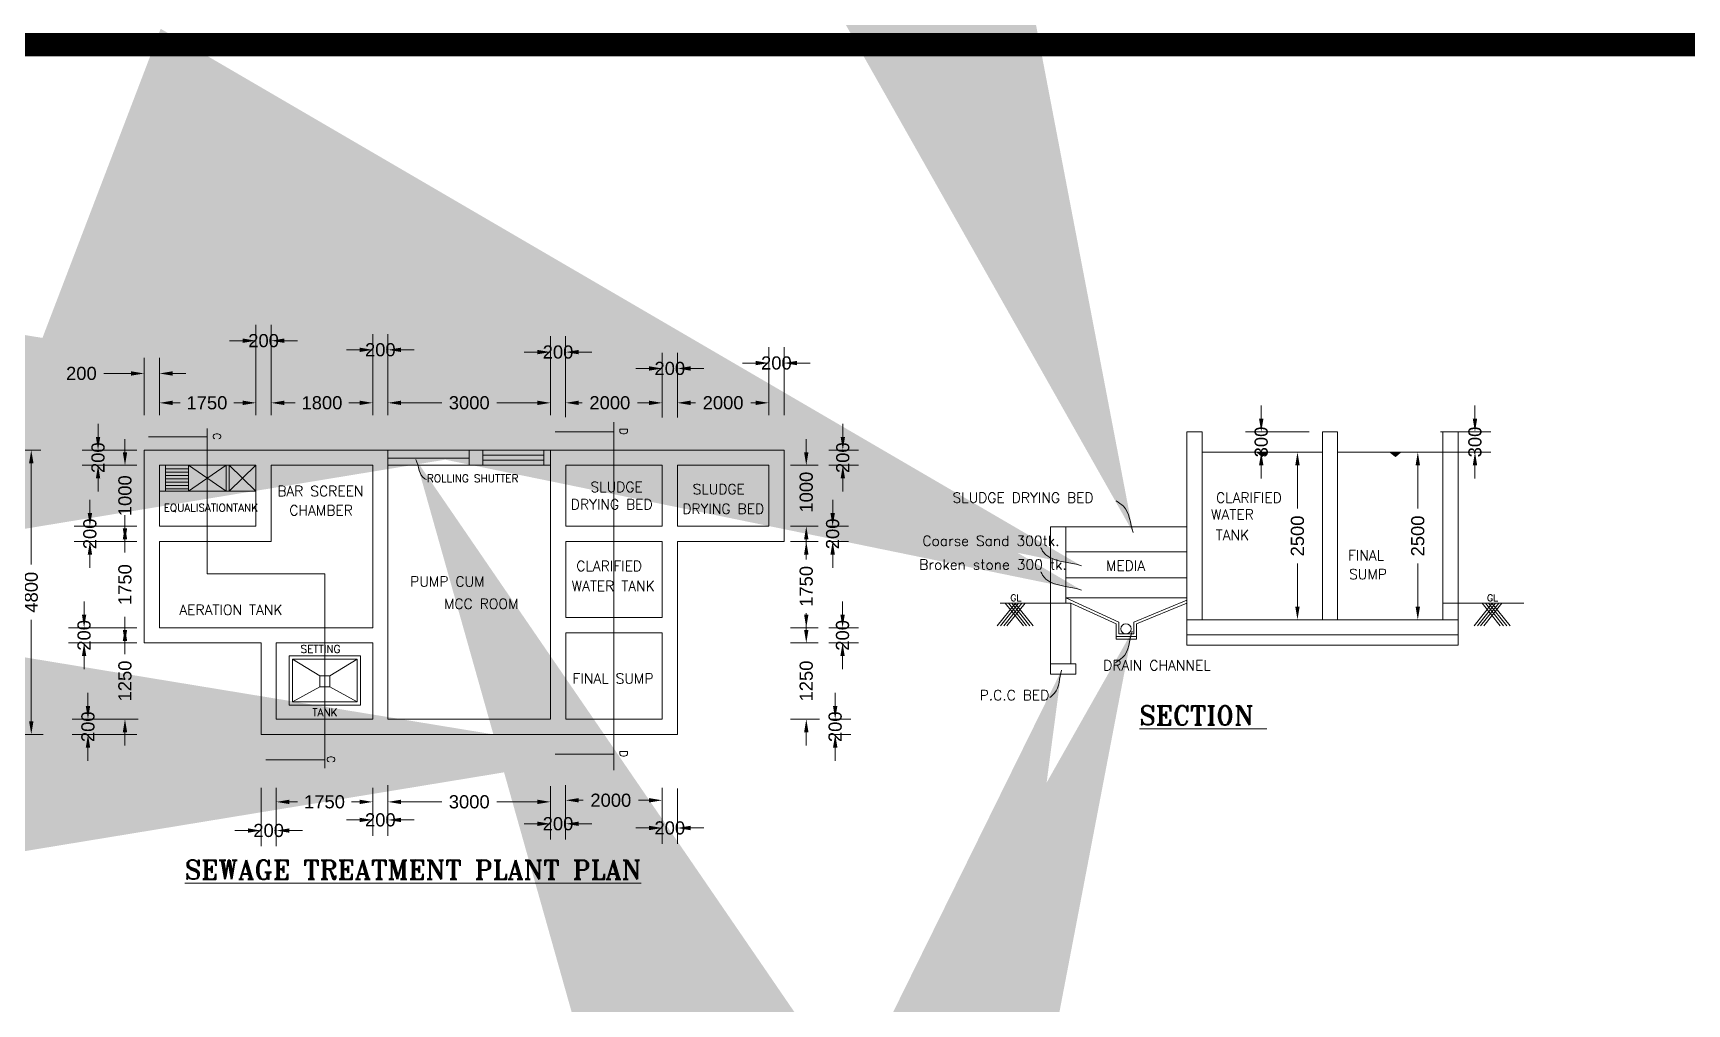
# Model space of a CAD drawing. Header units: metres. Extents: x -1560823 to -1560091, y 43631 to 43698.
# Drawn here: x -1560405.92 to -1560395.07, y 43688.32 to 43694.69 of the extents above; entities that cross this region are included whole.
import ezdxf

# ---------------------------------------------------------------- set-up
doc = ezdxf.new("R2010")
doc.units = ezdxf.units.M
doc.header["$LTSCALE"] = 750
doc.header["$MEASUREMENT"] = 0
doc.header["$PDMODE"] = 35
doc.header["$PDSIZE"] = 50
doc.linetypes.add('DIVIDE', pattern=[1.25, 0.5, -0.25, 0, -0.25, 0, -0.25])
doc.layers.get('0').update_dxf_attribs({"lineweight": 5})
doc.layers.get('Defpoints').update_dxf_attribs({"lineweight": 0})
doc.styles.add('56', font='romant.shx')
doc.styles.add('ROMANS', font='romans__.ttf', dxfattribs={"width": 0.75})
doc.styles.get("Standard").update_dxf_attribs({"font": 'arial.ttf'})
doc.dimstyles.new('Aec_Arch_I$7', dxfattribs={"dimscale": 96, "dimtxt": 0.125, "dimasz": 0.125, "dimexe": 0.125, "dimexo": 0.125, "dimgap": 0.0625, "dimtad": 1, "dimdec": 1, "dimzin": 3, "dimdsep": 46, "dimlunit": 4, "dimtxsty": 'ROMANS', "dimblk": 'OBLIQUE', "dimcen": 0.09375, "dimdle": 0.125, "dimadec": 0, "dimazin": 0, "dimtfac": 0.75, "dimtdec": 1, "dimtofl": 0, "dimtmove": 2, "dimatfit": 3, "dimfxl": 0, "dimfrac": 1, "dimtolj": 1, "dimtzin": 0, "dimarcsym": 0})
doc.dimstyles.get("Standard").update_dxf_attribs({"dimtxt": 0.18, "dimasz": 0.18, "dimexe": 0.18, "dimexo": 0.0625, "dimgap": 0.09, "dimtad": 1, "dimtih": 1, "dimtoh": 1, "dimdec": 4, "dimzin": 0, "dimdsep": 46, "dimtxsty": 'Standard', "dimblk": 'ARCHTICK', "dimcen": 0.09, "dimadec": 0, "dimazin": 0, "dimtfac": 1, "dimtdec": 4, "dimtofl": 0, "dimtmove": 0, "dimatfit": 3, "dimldrblk": 'ARCHTICK', "dimfxl": 0, "dimtolj": 1, "dimtzin": 0, "dimarcsym": 0})

# ---------------------------------------------------------------- blocks, each defined once
blk = doc.blocks.new('*D113')
at = {"color": 0, "lineweight": -2}
for p, q in [((2508.784, -381.352), (2508.784, -381.033)), ((2510.638, -381.352), (2510.638, -381.033)), ((2508.934, -381.213), (2509.397, -381.213)), ((2510.488, -381.213), (2510.025, -381.213))]:
    blk.add_line(p, q, dxfattribs=at)
at = {"color": 0}
for points in [[(2508.934, -381.188), (2508.934, -381.238), (2508.784, -381.213)], [(2510.488, -381.188), (2510.488, -381.238), (2510.638, -381.213)]]:
    blk.add_solid(points, dxfattribs=at)
at = {"layer": 'Defpoints', "color": 0}
for p in [(2510.638, -381.213), (2508.784, -381.415), (2510.638, -381.415)]:
    blk.add_point(p, dxfattribs=at)
at = {"color": 0, "insert": (2509.711, -381.213), "char_height": 0.15, "attachment_point": 5}
blk.add_mtext('\\A1;3000', dxfattribs=at)
blk = doc.blocks.new('_ArchTick')
at = {"color": 0, "linetype": 'ByBlock', "const_width": 0.15}
blk.add_lwpolyline([(-0.5, -0.5), (0.5, 0.5)], dxfattribs=at)
blk = doc.blocks.new('*D114')
at = {"color": 0, "lineweight": -2}
for p, q in [((2510.638, -381.042), (2510.638, -381.643)), ((2510.811, -381.021), (2510.811, -381.643)), ((2510.488, -381.463), (2510.338, -381.463)), ((2510.961, -381.463), (2511.111, -381.463))]:
    blk.add_line(p, q, dxfattribs=at)
at = {"color": 0}
for points in [[(2510.488, -381.438), (2510.488, -381.488), (2510.638, -381.463)], [(2510.961, -381.438), (2510.961, -381.488), (2510.811, -381.463)]]:
    blk.add_solid(points, dxfattribs=at)
at = {"layer": 'Defpoints', "color": 0}
for p in [(2510.638, -380.98), (2510.811, -380.958), (2510.638, -381.463)]:
    blk.add_point(p, dxfattribs=at)
at = {"color": 0, "insert": (2510.724, -381.463), "char_height": 0.15, "attachment_point": 5}
blk.add_mtext('\\A1;200', dxfattribs=at)
blk = doc.blocks.new('*D115')
at = {"color": 0, "lineweight": -2}
for p, q in [((2510.811, -381.021), (2510.811, -381.375)), ((2511.912, -381.051), (2511.912, -381.375)), ((2510.961, -381.195), (2511.011, -381.195)), ((2511.762, -381.195), (2511.641, -381.195))]:
    blk.add_line(p, q, dxfattribs=at)
at = {"color": 0}
for points in [[(2510.961, -381.17), (2510.961, -381.22), (2510.811, -381.195)], [(2511.762, -381.17), (2511.762, -381.22), (2511.912, -381.195)]]:
    blk.add_solid(points, dxfattribs=at)
at = {"layer": 'Defpoints', "color": 0}
for p in [(2510.811, -380.958), (2511.912, -380.989), (2510.811, -381.195)]:
    blk.add_point(p, dxfattribs=at)
at = {"color": 0, "insert": (2511.326, -381.195), "char_height": 0.15, "attachment_point": 5}
blk.add_mtext('\\A1;2000', dxfattribs=at)
blk = doc.blocks.new('*D116')
at = {"color": 0, "lineweight": -2}
for p, q in [((2511.912, -381.051), (2511.912, -381.691)), ((2512.086, -381.061), (2512.086, -381.691)), ((2511.762, -381.511), (2511.612, -381.511)), ((2512.236, -381.511), (2512.386, -381.511))]:
    blk.add_line(p, q, dxfattribs=at)
at = {"color": 0}
for points in [[(2511.762, -381.486), (2511.762, -381.536), (2511.912, -381.511)], [(2512.236, -381.486), (2512.236, -381.536), (2512.086, -381.511)]]:
    blk.add_solid(points, dxfattribs=at)
at = {"layer": 'Defpoints', "color": 0}
for p in [(2511.912, -380.989), (2512.086, -380.998), (2511.912, -381.511)]:
    blk.add_point(p, dxfattribs=at)
at = {"color": 0, "insert": (2511.999, -381.511), "char_height": 0.15, "attachment_point": 5}
blk.add_mtext('\\A1;200', dxfattribs=at)
blk = doc.blocks.new('*D117')
at = {"color": 0, "lineweight": -2}
for p, q in [((2508.61, -381.051), (2508.61, -381.599)), ((2508.784, -381.024), (2508.784, -381.599)), ((2508.46, -381.419), (2508.31, -381.419)), ((2508.934, -381.419), (2509.084, -381.419))]:
    blk.add_line(p, q, dxfattribs=at)
at = {"color": 0}
for points in [[(2508.46, -381.394), (2508.46, -381.444), (2508.61, -381.419)], [(2508.934, -381.394), (2508.934, -381.444), (2508.784, -381.419)]]:
    blk.add_solid(points, dxfattribs=at)
at = {"layer": 'Defpoints', "color": 0}
for p in [(2508.61, -380.989), (2508.784, -380.961), (2508.784, -381.419)]:
    blk.add_point(p, dxfattribs=at)
at = {"color": 0, "insert": (2508.697, -381.419), "char_height": 0.15, "attachment_point": 5}
blk.add_mtext('\\A1;200', dxfattribs=at)
blk = doc.blocks.new('*D118')
at = {"color": 0, "lineweight": -2}
for p, q in [((2507.51, -381.051), (2507.51, -381.393)), ((2508.61, -381.051), (2508.61, -381.393)), ((2507.66, -381.213), (2507.753, -381.213)), ((2508.46, -381.213), (2508.367, -381.213))]:
    blk.add_line(p, q, dxfattribs=at)
at = {"color": 0}
for points in [[(2507.66, -381.188), (2507.66, -381.238), (2507.51, -381.213)], [(2508.46, -381.188), (2508.46, -381.238), (2508.61, -381.213)]]:
    blk.add_solid(points, dxfattribs=at)
at = {"layer": 'Defpoints', "color": 0}
for p in [(2507.51, -380.989), (2508.61, -380.989), (2508.61, -381.213)]:
    blk.add_point(p, dxfattribs=at)
at = {"color": 0, "insert": (2508.06, -381.213), "char_height": 0.15, "attachment_point": 5}
blk.add_mtext('\\A1;1750', dxfattribs=at)
blk = doc.blocks.new('*D119')
at = {"color": 0, "lineweight": -2}
for p, q in [((2507.336, -381.051), (2507.336, -381.72)), ((2507.51, -381.051), (2507.51, -381.72)), ((2507.186, -381.54), (2507.036, -381.54)), ((2507.66, -381.54), (2507.81, -381.54))]:
    blk.add_line(p, q, dxfattribs=at)
at = {"color": 0}
for points in [[(2507.186, -381.515), (2507.186, -381.565), (2507.336, -381.54)], [(2507.66, -381.515), (2507.66, -381.565), (2507.51, -381.54)]]:
    blk.add_solid(points, dxfattribs=at)
at = {"layer": 'Defpoints', "color": 0}
for p in [(2507.336, -380.989), (2507.51, -380.989), (2507.51, -381.54)]:
    blk.add_point(p, dxfattribs=at)
at = {"color": 0, "insert": (2507.423, -381.54), "char_height": 0.15, "attachment_point": 5}
blk.add_mtext('\\A1;200', dxfattribs=at)
blk = doc.blocks.new('_Oblique')
at = {"color": 0, "linetype": 'ByBlock', "lineweight": -2}
blk.add_line((-0.5, -0.5), (0.5, 0.5), dxfattribs=at)
blk = doc.blocks.new('*D120')
at = {"color": 0, "lineweight": -2}
for p, q in [((2506.178, -376.799), (2506.178, -376.48)), ((2507.278, -376.799), (2507.278, -376.48)), ((2506.328, -376.66), (2506.413, -376.66)), ((2507.128, -376.66), (2507.026, -376.66))]:
    blk.add_line(p, q, dxfattribs=at)
at = {"color": 0}
for points in [[(2506.328, -376.635), (2506.328, -376.685), (2506.178, -376.66)], [(2507.128, -376.635), (2507.128, -376.685), (2507.278, -376.66)]]:
    blk.add_solid(points, dxfattribs=at)
at = {"layer": 'Defpoints', "color": 0}
for p in [(2507.278, -376.66), (2506.178, -376.862), (2507.278, -376.862)]:
    blk.add_point(p, dxfattribs=at)
at = {"color": 0, "insert": (2506.719, -376.66), "char_height": 0.15, "attachment_point": 5}
blk.add_mtext('\\A1;1750', dxfattribs=at)
blk = doc.blocks.new('*D121')
at = {"color": 0, "lineweight": -2}
for p, q in [((2506.004, -376.799), (2506.004, -376.145)), ((2506.178, -376.799), (2506.178, -376.145)), ((2505.854, -376.325), (2505.544, -376.325)), ((2506.328, -376.325), (2506.478, -376.325))]:
    blk.add_line(p, q, dxfattribs=at)
at = {"color": 0}
for points in [[(2505.854, -376.3), (2505.854, -376.35), (2506.004, -376.325)], [(2506.328, -376.3), (2506.328, -376.35), (2506.178, -376.325)]]:
    blk.add_solid(points, dxfattribs=at)
at = {"layer": 'Defpoints', "color": 0}
for p in [(2506.178, -376.325), (2506.004, -376.862), (2506.178, -376.862)]:
    blk.add_point(p, dxfattribs=at)
at = {"color": 0, "insert": (2505.287, -376.325), "char_height": 0.15, "attachment_point": 5}
blk.add_mtext('\\A1;200', dxfattribs=at)
blk = doc.blocks.new('*D122')
at = {"color": 0, "lineweight": -2}
for p, q in [((2504.824, -377.199), (2504.535, -377.199)), ((2504.715, -377.349), (2504.715, -378.504)), ((2504.715, -380.293), (2504.715, -379.137)), ((2504.851, -380.443), (2504.535, -380.443))]:
    blk.add_line(p, q, dxfattribs=at)
at = {"color": 0}
for points in [[(2504.69, -377.349), (2504.74, -377.349), (2504.715, -377.199)], [(2504.69, -380.293), (2504.74, -380.293), (2504.715, -380.443)]]:
    blk.add_solid(points, dxfattribs=at)
at = {"layer": 'Defpoints', "color": 0}
for p in [(2504.715, -377.199), (2504.887, -377.199), (2504.914, -380.443)]:
    blk.add_point(p, dxfattribs=at)
at = {"color": 0, "insert": (2504.715, -378.821), "char_height": 0.15, "attachment_point": 5, "rotation": 90}
blk.add_mtext('\\A1;4800', dxfattribs=at)
blk = doc.blocks.new('*D123')
at = {"color": 0, "lineweight": -2}
for p, q in [((2505.784, -378.091), (2505.784, -377.941)), ((2505.918, -378.241), (2505.604, -378.241)), ((2505.918, -379.226), (2505.604, -379.226)), ((2505.784, -379.376), (2505.784, -379.526))]:
    blk.add_line(p, q, dxfattribs=at)
at = {"color": 0}
for points in [[(2505.759, -378.091), (2505.809, -378.091), (2505.784, -378.241)], [(2505.759, -379.376), (2505.809, -379.376), (2505.784, -379.226)]]:
    blk.add_solid(points, dxfattribs=at)
at = {"layer": 'Defpoints', "color": 0}
for p in [(2505.784, -378.241), (2505.98, -378.241), (2505.98, -379.226)]:
    blk.add_point(p, dxfattribs=at)
at = {"color": 0, "insert": (2505.784, -378.734), "char_height": 0.15, "attachment_point": 5, "rotation": 90}
blk.add_mtext('\\A1;1750', dxfattribs=at)
blk = doc.blocks.new('*D124')
at = {"color": 0, "lineweight": -2}
for p, q in [((2505.784, -379.25), (2505.784, -379.1)), ((2505.918, -379.4), (2505.604, -379.4)), ((2505.934, -380.269), (2505.604, -380.269)), ((2505.784, -380.419), (2505.784, -380.569))]:
    blk.add_line(p, q, dxfattribs=at)
at = {"color": 0}
for points in [[(2505.759, -379.25), (2505.809, -379.25), (2505.784, -379.4)], [(2505.759, -380.419), (2505.809, -380.419), (2505.784, -380.269)]]:
    blk.add_solid(points, dxfattribs=at)
at = {"layer": 'Defpoints', "color": 0}
for p in [(2505.784, -379.4), (2505.98, -379.4), (2505.996, -380.269)]:
    blk.add_point(p, dxfattribs=at)
at = {"color": 0, "insert": (2505.784, -379.834), "char_height": 0.15, "attachment_point": 5, "rotation": 90}
blk.add_mtext('\\A1;1250', dxfattribs=at)
blk = doc.blocks.new('*D125')
at = {"color": 0, "lineweight": -2}
for p, q in [((2505.362, -380.119), (2505.362, -379.969)), ((2505.934, -380.269), (2505.182, -380.269)), ((2505.918, -380.443), (2505.182, -380.443)), ((2505.362, -380.593), (2505.362, -380.743))]:
    blk.add_line(p, q, dxfattribs=at)
at = {"color": 0}
for points in [[(2505.337, -380.119), (2505.387, -380.119), (2505.362, -380.269)], [(2505.337, -380.593), (2505.387, -380.593), (2505.362, -380.443)]]:
    blk.add_solid(points, dxfattribs=at)
at = {"layer": 'Defpoints', "color": 0}
for p in [(2505.362, -380.269), (2505.996, -380.269), (2505.98, -380.443)]:
    blk.add_point(p, dxfattribs=at)
at = {"color": 0, "insert": (2505.362, -380.356), "char_height": 0.15, "attachment_point": 5, "rotation": 90}
blk.add_mtext('\\A1;200', dxfattribs=at)
blk = doc.blocks.new('*D126')
at = {"color": 0, "lineweight": -2}
for p, q in [((2505.318, -379.076), (2505.318, -378.926)), ((2505.918, -379.226), (2505.138, -379.226)), ((2505.918, -379.4), (2505.138, -379.4)), ((2505.318, -379.55), (2505.318, -379.7))]:
    blk.add_line(p, q, dxfattribs=at)
at = {"color": 0}
for points in [[(2505.293, -379.076), (2505.343, -379.076), (2505.318, -379.226)], [(2505.293, -379.55), (2505.343, -379.55), (2505.318, -379.4)]]:
    blk.add_solid(points, dxfattribs=at)
at = {"layer": 'Defpoints', "color": 0}
for p in [(2505.318, -379.226), (2505.98, -379.226), (2505.98, -379.4)]:
    blk.add_point(p, dxfattribs=at)
at = {"color": 0, "insert": (2505.318, -379.313), "char_height": 0.15, "attachment_point": 5, "rotation": 90}
blk.add_mtext('\\A1;200', dxfattribs=at)
blk = doc.blocks.new('*D127')
at = {"color": 0, "lineweight": -2}
for p, q in [((2505.784, -377.223), (2505.784, -377.073)), ((2505.918, -377.373), (2505.604, -377.373)), ((2505.918, -378.068), (2505.604, -378.068)), ((2505.784, -378.218), (2505.784, -378.368))]:
    blk.add_line(p, q, dxfattribs=at)
at = {"color": 0}
for points in [[(2505.759, -377.223), (2505.809, -377.223), (2505.784, -377.373)], [(2505.759, -378.218), (2505.809, -378.218), (2505.784, -378.068)]]:
    blk.add_solid(points, dxfattribs=at)
at = {"layer": 'Defpoints', "color": 0}
for p in [(2505.784, -377.373), (2505.98, -377.373), (2505.98, -378.068)]:
    blk.add_point(p, dxfattribs=at)
at = {"color": 0, "insert": (2505.784, -377.72), "char_height": 0.15, "attachment_point": 5, "rotation": 90}
blk.add_mtext('\\A1;1000', dxfattribs=at)
blk = doc.blocks.new('*D128')
at = {"color": 0, "lineweight": -2}
for p, q in [((2505.384, -377.918), (2505.384, -377.768)), ((2505.918, -378.068), (2505.204, -378.068)), ((2505.918, -378.241), (2505.204, -378.241)), ((2505.384, -378.391), (2505.384, -378.541))]:
    blk.add_line(p, q, dxfattribs=at)
at = {"color": 0}
for points in [[(2505.359, -377.918), (2505.409, -377.918), (2505.384, -378.068)], [(2505.359, -378.391), (2505.409, -378.391), (2505.384, -378.241)]]:
    blk.add_solid(points, dxfattribs=at)
at = {"layer": 'Defpoints', "color": 0}
for p in [(2505.384, -378.068), (2505.98, -378.068), (2505.98, -378.241)]:
    blk.add_point(p, dxfattribs=at)
at = {"color": 0, "insert": (2505.384, -378.155), "char_height": 0.15, "attachment_point": 5, "rotation": 90}
blk.add_mtext('\\A1;200', dxfattribs=at)
blk = doc.blocks.new('*D129')
at = {"color": 0, "lineweight": -2}
for p, q in [((2505.477, -377.049), (2505.477, -376.899)), ((2505.918, -377.199), (2505.297, -377.199)), ((2505.918, -377.373), (2505.297, -377.373)), ((2505.477, -377.523), (2505.477, -377.673))]:
    blk.add_line(p, q, dxfattribs=at)
at = {"color": 0}
for points in [[(2505.452, -377.049), (2505.502, -377.049), (2505.477, -377.199)], [(2505.452, -377.523), (2505.502, -377.523), (2505.477, -377.373)]]:
    blk.add_solid(points, dxfattribs=at)
at = {"layer": 'Defpoints', "color": 0}
for p in [(2505.477, -377.199), (2505.98, -377.199), (2505.98, -377.373)]:
    blk.add_point(p, dxfattribs=at)
at = {"color": 0, "insert": (2505.477, -377.286), "char_height": 0.15, "attachment_point": 5, "rotation": 90}
blk.add_mtext('\\A1;200', dxfattribs=at)
blk = doc.blocks.new('*D130')
at = {"color": 0, "lineweight": -2}
for p, q in [((2513.128, -376.799), (2513.128, -376.026)), ((2513.302, -376.799), (2513.302, -376.026)), ((2512.978, -376.206), (2512.828, -376.206)), ((2513.452, -376.206), (2513.602, -376.206))]:
    blk.add_line(p, q, dxfattribs=at)
at = {"color": 0}
for points in [[(2512.978, -376.181), (2512.978, -376.231), (2513.128, -376.206)], [(2513.452, -376.181), (2513.452, -376.231), (2513.302, -376.206)]]:
    blk.add_solid(points, dxfattribs=at)
at = {"layer": 'Defpoints', "color": 0}
for p in [(2513.302, -376.206), (2513.128, -376.862), (2513.302, -376.862)]:
    blk.add_point(p, dxfattribs=at)
at = {"color": 0, "insert": (2513.215, -376.206), "char_height": 0.15, "attachment_point": 5}
blk.add_mtext('\\A1;200', dxfattribs=at)
blk = doc.blocks.new('*D131')
at = {"color": 0, "lineweight": -2}
for p, q in [((2512.086, -376.827), (2512.086, -376.48)), ((2513.128, -376.799), (2513.128, -376.48)), ((2512.236, -376.66), (2512.292, -376.66)), ((2512.978, -376.66), (2512.922, -376.66))]:
    blk.add_line(p, q, dxfattribs=at)
at = {"color": 0}
for points in [[(2512.236, -376.635), (2512.236, -376.685), (2512.086, -376.66)], [(2512.978, -376.635), (2512.978, -376.685), (2513.128, -376.66)]]:
    blk.add_solid(points, dxfattribs=at)
at = {"layer": 'Defpoints', "color": 0}
for p in [(2513.128, -376.66), (2512.086, -376.89), (2513.128, -376.862)]:
    blk.add_point(p, dxfattribs=at)
at = {"color": 0, "insert": (2512.607, -376.66), "char_height": 0.15, "attachment_point": 5}
blk.add_mtext('\\A1;2000', dxfattribs=at)
blk = doc.blocks.new('*D132')
at = {"color": 0, "lineweight": -2}
for p, q in [((2511.912, -376.827), (2511.912, -376.088)), ((2512.086, -376.827), (2512.086, -376.088)), ((2511.762, -376.268), (2511.612, -376.268)), ((2512.236, -376.268), (2512.386, -376.268))]:
    blk.add_line(p, q, dxfattribs=at)
at = {"color": 0}
for points in [[(2511.762, -376.243), (2511.762, -376.293), (2511.912, -376.268)], [(2512.236, -376.243), (2512.236, -376.293), (2512.086, -376.268)]]:
    blk.add_solid(points, dxfattribs=at)
at = {"layer": 'Defpoints', "color": 0}
for p in [(2512.086, -376.268), (2511.912, -376.89), (2512.086, -376.89)]:
    blk.add_point(p, dxfattribs=at)
at = {"color": 0, "insert": (2511.999, -376.268), "char_height": 0.15, "attachment_point": 5}
blk.add_mtext('\\A1;200', dxfattribs=at)
blk = doc.blocks.new('*D133')
at = {"color": 0, "lineweight": -2}
for p, q in [((2510.811, -376.823), (2510.811, -376.48)), ((2511.912, -376.827), (2511.912, -376.48)), ((2510.961, -376.66), (2511, -376.66)), ((2511.762, -376.66), (2511.63, -376.66))]:
    blk.add_line(p, q, dxfattribs=at)
at = {"color": 0}
for points in [[(2510.961, -376.635), (2510.961, -376.685), (2510.811, -376.66)], [(2511.762, -376.635), (2511.762, -376.685), (2511.912, -376.66)]]:
    blk.add_solid(points, dxfattribs=at)
at = {"layer": 'Defpoints', "color": 0}
for p in [(2511.912, -376.66), (2510.811, -376.885), (2511.912, -376.89)]:
    blk.add_point(p, dxfattribs=at)
at = {"color": 0, "insert": (2511.315, -376.66), "char_height": 0.15, "attachment_point": 5}
blk.add_mtext('\\A1;2000', dxfattribs=at)
blk = doc.blocks.new('*D134')
at = {"color": 0, "lineweight": -2}
for p, q in [((2510.638, -376.799), (2510.638, -375.901)), ((2510.811, -376.823), (2510.811, -375.901)), ((2510.488, -376.081), (2510.338, -376.081)), ((2510.961, -376.081), (2511.111, -376.081))]:
    blk.add_line(p, q, dxfattribs=at)
at = {"color": 0}
for points in [[(2510.488, -376.056), (2510.488, -376.106), (2510.638, -376.081)], [(2510.961, -376.056), (2510.961, -376.106), (2510.811, -376.081)]]:
    blk.add_solid(points, dxfattribs=at)
at = {"layer": 'Defpoints', "color": 0}
for p in [(2510.811, -376.081), (2510.638, -376.862), (2510.811, -376.885)]:
    blk.add_point(p, dxfattribs=at)
at = {"color": 0, "insert": (2510.724, -376.081), "char_height": 0.15, "attachment_point": 5}
blk.add_mtext('\\A1;200', dxfattribs=at)
blk = doc.blocks.new('*D135')
at = {"color": 0, "lineweight": -2}
for p, q in [((2508.784, -376.799), (2508.784, -376.48)), ((2510.638, -376.799), (2510.638, -376.48)), ((2508.934, -376.66), (2509.397, -376.66)), ((2510.488, -376.66), (2510.025, -376.66))]:
    blk.add_line(p, q, dxfattribs=at)
at = {"color": 0}
for points in [[(2508.934, -376.635), (2508.934, -376.685), (2508.784, -376.66)], [(2510.488, -376.635), (2510.488, -376.685), (2510.638, -376.66)]]:
    blk.add_solid(points, dxfattribs=at)
at = {"layer": 'Defpoints', "color": 0}
for p in [(2510.638, -376.66), (2508.784, -376.862), (2510.638, -376.862)]:
    blk.add_point(p, dxfattribs=at)
at = {"color": 0, "insert": (2509.711, -376.66), "char_height": 0.15, "attachment_point": 5}
blk.add_mtext('\\A1;3000', dxfattribs=at)
blk = doc.blocks.new('*D136')
at = {"color": 0, "lineweight": -2}
for p, q in [((2508.61, -376.799), (2508.61, -375.875)), ((2508.784, -376.799), (2508.784, -375.875)), ((2508.46, -376.055), (2508.31, -376.055)), ((2508.934, -376.055), (2509.084, -376.055))]:
    blk.add_line(p, q, dxfattribs=at)
at = {"color": 0}
for points in [[(2508.46, -376.03), (2508.46, -376.08), (2508.61, -376.055)], [(2508.934, -376.03), (2508.934, -376.08), (2508.784, -376.055)]]:
    blk.add_solid(points, dxfattribs=at)
at = {"layer": 'Defpoints', "color": 0}
for p in [(2508.784, -376.055), (2508.61, -376.862), (2508.784, -376.862)]:
    blk.add_point(p, dxfattribs=at)
at = {"color": 0, "insert": (2508.697, -376.055), "char_height": 0.15, "attachment_point": 5}
blk.add_mtext('\\A1;200', dxfattribs=at)
blk = doc.blocks.new('*D137')
at = {"color": 0, "lineweight": -2}
for p, q in [((2507.452, -376.799), (2507.452, -376.48)), ((2508.61, -376.799), (2508.61, -376.48)), ((2507.602, -376.66), (2507.725, -376.66)), ((2508.46, -376.66), (2508.338, -376.66))]:
    blk.add_line(p, q, dxfattribs=at)
at = {"color": 0}
for points in [[(2507.602, -376.635), (2507.602, -376.685), (2507.452, -376.66)], [(2508.46, -376.635), (2508.46, -376.685), (2508.61, -376.66)]]:
    blk.add_solid(points, dxfattribs=at)
at = {"layer": 'Defpoints', "color": 0}
for p in [(2508.61, -376.66), (2507.452, -376.862), (2508.61, -376.862)]:
    blk.add_point(p, dxfattribs=at)
at = {"color": 0, "insert": (2508.031, -376.66), "char_height": 0.15, "attachment_point": 5}
blk.add_mtext('\\A1;1800', dxfattribs=at)
blk = doc.blocks.new('*D138')
at = {"color": 0, "lineweight": -2}
for p, q in [((2507.278, -376.799), (2507.278, -375.771)), ((2507.452, -376.799), (2507.452, -375.771)), ((2507.128, -375.951), (2506.978, -375.951)), ((2507.602, -375.951), (2507.752, -375.951))]:
    blk.add_line(p, q, dxfattribs=at)
at = {"color": 0}
for points in [[(2507.128, -375.926), (2507.128, -375.976), (2507.278, -375.951)], [(2507.602, -375.926), (2507.602, -375.976), (2507.452, -375.951)]]:
    blk.add_solid(points, dxfattribs=at)
at = {"layer": 'Defpoints', "color": 0}
for p in [(2507.452, -375.951), (2507.278, -376.862), (2507.452, -376.862)]:
    blk.add_point(p, dxfattribs=at)
at = {"color": 0, "insert": (2507.365, -375.951), "char_height": 0.15, "attachment_point": 5}
blk.add_mtext('\\A1;200', dxfattribs=at)
blk = doc.blocks.new('*D139')
at = {"color": 0, "lineweight": -2}
for p, q in [((2513.69, -378.241), (2513.376, -378.241)), ((2513.556, -378.391), (2513.556, -378.447)), ((2513.556, -379.076), (2513.556, -379.06)), ((2513.69, -379.226), (2513.376, -379.226))]:
    blk.add_line(p, q, dxfattribs=at)
at = {"color": 0}
for points in [[(2513.531, -378.391), (2513.581, -378.391), (2513.556, -378.241)], [(2513.531, -379.076), (2513.581, -379.076), (2513.556, -379.226)]]:
    blk.add_solid(points, dxfattribs=at)
at = {"layer": 'Defpoints', "color": 0}
for p in [(2513.556, -378.241), (2513.753, -378.241), (2513.753, -379.226)]:
    blk.add_point(p, dxfattribs=at)
at = {"color": 0, "insert": (2513.556, -378.754), "char_height": 0.15, "attachment_point": 5, "rotation": 90}
blk.add_mtext('\\A1;1750', dxfattribs=at)
blk = doc.blocks.new('*D140')
at = {"color": 0, "lineweight": -2}
for p, q in [((2513.556, -379.25), (2513.556, -379.1)), ((2513.69, -379.4), (2513.376, -379.4)), ((2513.706, -380.269), (2513.376, -380.269)), ((2513.556, -380.419), (2513.556, -380.569))]:
    blk.add_line(p, q, dxfattribs=at)
at = {"color": 0}
for points in [[(2513.531, -379.25), (2513.581, -379.25), (2513.556, -379.4)], [(2513.531, -380.419), (2513.581, -380.419), (2513.556, -380.269)]]:
    blk.add_solid(points, dxfattribs=at)
at = {"layer": 'Defpoints', "color": 0}
for p in [(2513.556, -379.4), (2513.753, -379.4), (2513.768, -380.269)]:
    blk.add_point(p, dxfattribs=at)
at = {"color": 0, "insert": (2513.556, -379.834), "char_height": 0.15, "attachment_point": 5, "rotation": 90}
blk.add_mtext('\\A1;1250', dxfattribs=at)
blk = doc.blocks.new('*D141')
at = {"color": 0, "lineweight": -2}
for p, q in [((2513.886, -380.119), (2513.886, -379.969)), ((2513.831, -380.269), (2514.066, -380.269)), ((2513.815, -380.443), (2514.066, -380.443)), ((2513.886, -380.593), (2513.886, -380.743))]:
    blk.add_line(p, q, dxfattribs=at)
at = {"color": 0}
for points in [[(2513.861, -380.119), (2513.911, -380.119), (2513.886, -380.269)], [(2513.861, -380.593), (2513.911, -380.593), (2513.886, -380.443)]]:
    blk.add_solid(points, dxfattribs=at)
at = {"layer": 'Defpoints', "color": 0}
for p in [(2513.768, -380.269), (2513.886, -380.269), (2513.753, -380.443)]:
    blk.add_point(p, dxfattribs=at)
at = {"color": 0, "insert": (2513.886, -380.356), "char_height": 0.15, "attachment_point": 5, "rotation": 90}
blk.add_mtext('\\A1;200', dxfattribs=at)
blk = doc.blocks.new('*D142')
at = {"color": 0, "lineweight": -2}
for p, q in [((2513.97, -379.076), (2513.97, -378.926)), ((2513.815, -379.226), (2514.15, -379.226)), ((2513.815, -379.4), (2514.15, -379.4)), ((2513.97, -379.55), (2513.97, -379.7))]:
    blk.add_line(p, q, dxfattribs=at)
at = {"color": 0}
for points in [[(2513.945, -379.076), (2513.995, -379.076), (2513.97, -379.226)], [(2513.945, -379.55), (2513.995, -379.55), (2513.97, -379.4)]]:
    blk.add_solid(points, dxfattribs=at)
at = {"layer": 'Defpoints', "color": 0}
for p in [(2513.753, -379.226), (2513.97, -379.226), (2513.753, -379.4)]:
    blk.add_point(p, dxfattribs=at)
at = {"color": 0, "insert": (2513.97, -379.313), "char_height": 0.15, "attachment_point": 5, "rotation": 90}
blk.add_mtext('\\A1;200', dxfattribs=at)
blk = doc.blocks.new('*D143')
at = {"color": 0, "lineweight": -2}
for p, q in [((2513.556, -377.223), (2513.556, -377.073)), ((2513.69, -377.373), (2513.376, -377.373)), ((2513.69, -378.068), (2513.376, -378.068)), ((2513.556, -378.218), (2513.556, -378.368))]:
    blk.add_line(p, q, dxfattribs=at)
at = {"color": 0}
for points in [[(2513.531, -377.223), (2513.581, -377.223), (2513.556, -377.373)], [(2513.531, -378.218), (2513.581, -378.218), (2513.556, -378.068)]]:
    blk.add_solid(points, dxfattribs=at)
at = {"layer": 'Defpoints', "color": 0}
for p in [(2513.556, -377.373), (2513.753, -377.373), (2513.753, -378.068)]:
    blk.add_point(p, dxfattribs=at)
at = {"color": 0, "insert": (2513.556, -377.679), "char_height": 0.15, "attachment_point": 5, "rotation": 90}
blk.add_mtext('\\A1;1000', dxfattribs=at)
blk = doc.blocks.new('*D144')
at = {"color": 0, "lineweight": -2}
for p, q in [((2513.857, -377.918), (2513.857, -377.768)), ((2513.815, -378.068), (2514.037, -378.068)), ((2513.815, -378.241), (2514.037, -378.241)), ((2513.857, -378.391), (2513.857, -378.541))]:
    blk.add_line(p, q, dxfattribs=at)
at = {"color": 0}
for points in [[(2513.832, -377.918), (2513.882, -377.918), (2513.857, -378.068)], [(2513.832, -378.391), (2513.882, -378.391), (2513.857, -378.241)]]:
    blk.add_solid(points, dxfattribs=at)
at = {"layer": 'Defpoints', "color": 0}
for p in [(2513.753, -378.068), (2513.857, -378.068), (2513.753, -378.241)]:
    blk.add_point(p, dxfattribs=at)
at = {"color": 0, "insert": (2513.857, -378.155), "char_height": 0.15, "attachment_point": 5, "rotation": 90}
blk.add_mtext('\\A1;200', dxfattribs=at)
blk = doc.blocks.new('*D145')
at = {"color": 0, "lineweight": -2}
for p, q in [((2513.973, -377.049), (2513.973, -376.899)), ((2513.815, -377.199), (2514.153, -377.199)), ((2513.815, -377.373), (2514.153, -377.373)), ((2513.973, -377.523), (2513.973, -377.673))]:
    blk.add_line(p, q, dxfattribs=at)
at = {"color": 0}
for points in [[(2513.948, -377.049), (2513.998, -377.049), (2513.973, -377.199)], [(2513.948, -377.523), (2513.998, -377.523), (2513.973, -377.373)]]:
    blk.add_solid(points, dxfattribs=at)
at = {"layer": 'Defpoints', "color": 0}
for p in [(2513.753, -377.199), (2513.973, -377.199), (2513.753, -377.373)]:
    blk.add_point(p, dxfattribs=at)
at = {"color": 0, "insert": (2513.973, -377.286), "char_height": 0.15, "attachment_point": 5, "rotation": 90}
blk.add_mtext('\\A1;200', dxfattribs=at)
blk = doc.blocks.new('*D146')
at = {"color": 0, "lineweight": -2}
for p, q in [((2519.203, -377.223), (2518.979, -377.223)), ((2519.159, -377.373), (2519.159, -377.864)), ((2519.159, -378.985), (2519.159, -378.494)), ((2519.203, -379.135), (2518.979, -379.135))]:
    blk.add_line(p, q, dxfattribs=at)
at = {"color": 0}
for points in [[(2519.134, -377.373), (2519.184, -377.373), (2519.159, -377.223)], [(2519.134, -378.985), (2519.184, -378.985), (2519.159, -379.135)]]:
    blk.add_solid(points, dxfattribs=at)
at = {"layer": 'Defpoints', "color": 0}
for p in [(2519.159, -377.223), (2519.266, -377.223), (2519.266, -379.135)]:
    blk.add_point(p, dxfattribs=at)
at = {"color": 0, "insert": (2519.159, -378.179), "char_height": 0.15, "attachment_point": 5, "rotation": 90}
blk.add_mtext('\\A1;2500', dxfattribs=at)
blk = doc.blocks.new('*D147')
at = {"color": 0, "lineweight": -2}
for p, q in [((2520.576, -377.223), (2520.352, -377.223)), ((2520.532, -377.373), (2520.532, -377.864)), ((2520.532, -378.985), (2520.532, -378.494)), ((2520.576, -379.135), (2520.352, -379.135))]:
    blk.add_line(p, q, dxfattribs=at)
at = {"color": 0}
for points in [[(2520.507, -377.373), (2520.557, -377.373), (2520.532, -377.223)], [(2520.507, -378.985), (2520.557, -378.985), (2520.532, -379.135)]]:
    blk.add_solid(points, dxfattribs=at)
at = {"layer": 'Defpoints', "color": 0}
for p in [(2520.532, -377.223), (2520.639, -377.223), (2520.639, -379.135)]:
    blk.add_point(p, dxfattribs=at)
at = {"color": 0, "insert": (2520.532, -378.179), "char_height": 0.15, "attachment_point": 5, "rotation": 90}
blk.add_mtext('\\A1;2500', dxfattribs=at)
blk = doc.blocks.new('*D148')
at = {"color": 0, "lineweight": -2}
for p, q in [((2518.746, -376.842), (2518.746, -376.692)), ((2519.292, -376.992), (2518.566, -376.992)), ((2519.203, -377.223), (2518.566, -377.223)), ((2518.746, -377.373), (2518.746, -377.523))]:
    blk.add_line(p, q, dxfattribs=at)
at = {"color": 0}
for points in [[(2518.721, -376.842), (2518.771, -376.842), (2518.746, -376.992)], [(2518.721, -377.373), (2518.771, -377.373), (2518.746, -377.223)]]:
    blk.add_solid(points, dxfattribs=at)
at = {"layer": 'Defpoints', "color": 0}
for p in [(2518.746, -376.992), (2519.355, -376.992), (2519.266, -377.223)]:
    blk.add_point(p, dxfattribs=at)
at = {"color": 0, "insert": (2518.746, -377.107), "char_height": 0.15, "attachment_point": 5, "rotation": 90}
blk.add_mtext('\\A1;300', dxfattribs=at)
blk = doc.blocks.new('*D149')
at = {"color": 0, "lineweight": -2}
for p, q in [((2521.184, -376.842), (2521.184, -376.692)), ((2520.791, -376.992), (2521.364, -376.992)), ((2520.701, -377.223), (2521.364, -377.223)), ((2521.184, -377.373), (2521.184, -377.523))]:
    blk.add_line(p, q, dxfattribs=at)
at = {"color": 0}
for points in [[(2521.159, -376.842), (2521.209, -376.842), (2521.184, -376.992)], [(2521.159, -377.373), (2521.209, -377.373), (2521.184, -377.223)]]:
    blk.add_solid(points, dxfattribs=at)
at = {"layer": 'Defpoints', "color": 0}
for p in [(2520.728, -376.992), (2521.184, -376.992), (2520.639, -377.223)]:
    blk.add_point(p, dxfattribs=at)
at = {"color": 0, "insert": (2521.184, -377.107), "char_height": 0.15, "attachment_point": 5, "rotation": 90}
blk.add_mtext('\\A1;300', dxfattribs=at)
blk = doc.blocks.new('A$C53A85DA7')
for points in [[(14.28098, 5.00885), (14.16298, 5.00885), (14.22198, 4.96009)], [(15.80071, 5.00885), (15.68271, 5.00885), (15.74171, 4.96009)]]:
    blk.add_hatch(color=0).paths.add_polyline_path(points)
at = {"color": 0, "linetype": 'DIVIDE', "ltscale": 0.5}
for p, q in [((6.82642, 5.35196), (6.82642, 1.38282)), ((2.18658, 5.2783), (2.18658, 3.62259)), ((2.18658, 3.62259), (3.52846, 3.62259)), ((3.52846, 3.62259), (3.52846, 1.40464))]:
    blk.add_line(p, q, dxfattribs=at)
at = {"color": 0}
for p, q in [((13.36159, 2.80779), (13.36159, 5.24054)), ((13.36159, 5.24054), (13.53536, 5.24054)), ((13.53536, 5.24054), (13.53536, 3.0974)), ((14.9086, 3.0974), (14.9086, 5.24054)), ((14.9086, 5.24054), (15.08237, 5.24054)), ((15.08237, 5.24054), (15.08237, 3.0974)), ((16.28185, 3.0974), (16.28185, 5.24054)), ((16.28185, 5.24054), (16.45562, 5.24054)), ((16.45562, 2.80779), (16.45562, 5.24054)), ((1.46859, 5.03324), (8.76683, 5.03324)), ((1.46859, 2.83219), (1.46859, 5.03324)), ((4.24887, 1.96335), (4.24887, 5.03324)), ((4.24887, 4.93937), (5.17563, 4.93937)), ((5.17563, 5.03324), (5.17563, 4.85948)), ((5.33009, 4.85948), (5.33009, 5.03324)), ((5.33009, 4.97532), (6.02516, 4.97532)), ((5.33009, 4.9174), (6.02516, 4.9174)), ((6.02516, 4.85948), (6.02516, 5.03324)), ((6.10239, 1.96335), (6.10239, 5.03324)), ((8.76683, 3.99064), (8.76683, 5.03324)), ((13.53536, 5.00885), (14.9086, 5.00885)), ((14.22198, 4.96009), (14.16298, 5.00885)), ((14.22198, 4.96009), (14.28098, 5.00885)), ((15.08237, 5.00885), (16.28185, 5.00885)), ((15.74171, 4.96009), (15.68271, 5.00885)), ((15.74171, 4.96009), (15.80071, 5.00885)), ((1.64235, 4.85948), (2.74288, 4.85948)), ((1.64235, 4.16441), (1.64235, 4.85948)), ((1.70993, 4.85948), (1.70993, 4.56504)), ((1.70993, 4.82086), (1.97179, 4.82086)), ((1.70993, 4.78225), (1.97179, 4.78225)), ((1.70993, 4.74363), (1.97179, 4.74363)), ((2.40138, 4.85948), (1.97179, 4.56504)), ((1.97179, 4.85948), (2.40138, 4.56504)), ((1.97179, 4.85948), (1.97179, 4.56504)), ((2.40138, 4.85948), (2.40138, 4.56504)), ((2.74288, 4.85948), (2.43879, 4.56504)), ((2.43879, 4.85948), (2.74288, 4.56504)), ((2.43879, 4.85948), (2.43879, 4.56504)), ((2.74288, 4.16441), (2.74288, 4.85948)), ((2.91665, 3.99064), (2.91665, 4.85948)), ((2.91665, 4.85948), (4.0751, 4.85948)), ((4.0751, 3.00595), (4.0751, 4.85948)), ((4.24887, 4.85948), (6.10239, 4.85948)), ((6.27616, 4.16441), (6.27616, 4.85948)), ((6.27616, 4.85948), (7.37668, 4.85948)), ((7.37668, 4.16441), (7.37668, 4.85948)), ((7.55045, 4.85948), (8.59306, 4.85948)), ((7.55045, 4.16441), (7.55045, 4.85948)), ((8.59306, 4.16441), (8.59306, 4.85948)), ((1.64235, 4.56504), (2.74288, 4.56504)), ((1.70993, 4.70502), (1.97179, 4.70502)), ((1.70993, 4.6664), (1.97179, 4.6664)), ((1.70993, 4.62779), (1.97179, 4.62779)), ((1.70993, 4.58917), (1.97179, 4.58917)), ((1.64235, 4.16441), (2.74288, 4.16441)), ((6.27616, 4.16441), (7.37668, 4.16441)), ((7.55045, 4.16441), (8.59306, 4.16441)), ((11.80855, 4.15689), (11.80855, 2.47714)), ((11.80855, 4.15689), (13.36159, 4.15689)), ((11.98232, 4.15689), (11.98232, 3.28805)), ((1.64235, 3.99064), (2.91665, 3.99064)), ((1.64235, 3.00595), (1.64235, 3.99064)), ((6.27616, 3.1218), (6.27616, 3.99064)), ((6.27616, 3.99064), (7.37668, 3.99064)), ((7.37668, 3.1218), (7.37668, 3.99064)), ((7.55045, 1.78958), (7.55045, 3.99064)), ((7.55045, 3.99064), (8.76683, 3.99064)), ((11.98232, 3.8709), (13.36159, 3.8709)), ((11.98232, 3.57525), (13.36159, 3.57525)), ((11.19858, 3.02861), (11.40554, 3.28805)), ((12.04024, 3.28805), (11.23189, 3.28805)), ((11.23562, 3.02861), (11.44258, 3.28805)), ((11.27267, 3.02861), (11.47963, 3.28805)), ((11.49709, 3.02861), (11.29013, 3.28805)), ((11.30972, 3.02861), (11.51668, 3.28805)), ((11.53414, 3.02861), (11.32717, 3.28805)), ((11.57118, 3.02861), (11.36422, 3.28805)), ((11.60823, 3.02861), (11.40127, 3.28805)), ((11.98232, 3.3466), (13.36159, 3.3466)), ((11.98232, 3.3466), (12.58507, 3.06912)), ((12.04024, 3.28805), (12.04024, 2.59298)), ((12.04024, 3.28805), (12.55611, 3.05057)), ((12.75884, 3.06992), (13.36159, 3.3194)), ((12.7878, 3.05057), (13.36159, 3.28805)), ((16.28185, 3.28805), (17.20805, 3.28805)), ((16.63886, 3.02861), (16.84583, 3.28805)), ((16.67591, 3.02861), (16.88287, 3.28805)), ((16.71296, 3.02861), (16.91992, 3.28805)), ((16.93738, 3.02861), (16.73042, 3.28805)), ((16.75001, 3.02861), (16.95697, 3.28805)), ((16.97443, 3.02861), (16.76746, 3.28805)), ((17.01147, 3.02861), (16.80451, 3.28805)), ((17.04852, 3.02861), (16.84156, 3.28805)), ((6.27616, 3.1218), (7.37668, 3.1218)), ((12.55611, 3.05057), (12.55611, 2.87713)), ((12.58507, 3.06912), (12.58507, 2.93505)), ((12.75884, 2.93505), (12.75884, 3.06992)), ((12.7878, 2.87713), (12.7878, 3.05057)), ((13.36159, 3.0974), (16.45562, 3.0974)), ((1.46859, 2.83219), (2.8008, 2.83219)), ((1.64235, 3.00595), (4.0751, 3.00595)), ((2.8008, 2.83219), (2.8008, 1.78958)), ((2.97457, 2.83219), (2.97457, 1.96335)), ((2.97457, 2.83219), (4.0751, 2.83219)), ((4.0751, 2.83219), (4.0751, 1.96335)), ((6.27616, 1.96335), (6.27616, 2.94803)), ((6.27616, 2.94803), (7.37668, 2.94803)), ((7.37668, 1.96335), (7.37668, 2.94803)), ((12.55611, 2.90609), (12.7878, 2.90609)), ((12.55611, 2.87713), (12.7878, 2.87713)), ((12.58507, 2.93505), (12.75884, 2.93505)), ((13.36159, 2.92363), (16.45562, 2.92363)), ((3.47053, 2.45569), (3.1592, 2.64877)), ((3.58638, 2.45569), (3.89771, 2.64877)), ((13.36159, 2.80779), (16.45562, 2.80779)), ((12.09696, 2.59298), (11.80855, 2.59298)), ((11.80855, 2.47714), (12.09696, 2.47714)), ((12.09696, 2.47714), (12.09696, 2.59298)), ((3.47053, 2.33019), (3.1592, 2.16246)), ((3.58638, 2.33019), (3.89771, 2.16246)), ((2.97457, 1.96335), (4.0751, 1.96335)), ((4.24887, 1.96335), (6.10239, 1.96335)), ((6.27616, 1.96335), (7.37668, 1.96335)), ((2.8008, 1.78958), (7.55045, 1.78958))]:
    blk.add_line(p, q, dxfattribs=at)
for points in [[(3.12058, 2.12384), (3.93633, 2.12384), (3.93633, 2.68738), (3.12058, 2.68738)], [(3.1592, 2.16246), (3.89771, 2.16246), (3.89771, 2.64877), (3.1592, 2.64877)], [(3.47053, 2.33019), (3.58638, 2.33019), (3.58638, 2.45569), (3.47053, 2.45569)]]:
    blk.add_lwpolyline(points, close=True, dxfattribs=at)
blk.add_circle((12.6676, 2.99358), 0.05853, dxfattribs=at)
at = {"color": 0, "linetype": 'DIVIDE', "style": 'ROMANS'}
for s, p in [('C', (2.25411, 5.22866)), ('D', (6.89394, 5.28528)), ('C', (3.55554, 1.54374)), ('D', (6.89394, 1.60742))]:
    blk.add_text(s, height=0.08688, rotation=270, dxfattribs=at).set_placement(p)
at = {"color": 0, "style": 'ROMANS'}
for s, height, p in [('ROLLING SHUTTER', 0.0868838, (4.69403, 4.66668)), ('BAR SCREEN', 0.115888, (2.98604, 4.50741)), ('SLUDGE', 0.115888, (6.55938, 4.55447)), ('SLUDGE', 0.115888, (7.72402, 4.5298)), ('SLUDGE DRYING BED', 0.1158877, (10.68902, 4.43181)), ('CLARIFIED', 0.115888, (13.69527, 4.43148)), ('EQUALISATIONTANK', 0.0868838, (1.69141, 4.33154)), ('CHAMBER', 0.115888, (3.1239, 4.28787)), ('DRYING BED', 0.115888, (6.3347, 4.35587)), ('DRYING BED', 0.115888, (7.60626, 4.30516)), ('WATER', 0.115888, (13.63845, 4.24003)), ('Coarse Sand 300tk.', 0.1158877, (10.3452, 3.93992)), ('TANK', 0.115888, (13.69186, 4.00603)), ('Broken stone 300 tk.', 0.1158877, (10.30923, 3.66882)), ('FINAL', 0.115888, (15.19991, 3.77354)), ('PUMP CUM', 0.115888, (4.50196, 3.4764)), ('CLARIFIED', 0.115888, (6.39731, 3.65266)), ('MEDIA', 0.115888, (12.43918, 3.65626)), ('SUMP', 0.115888, (15.21223, 3.56007)), ('WATER TANK', 0.115888, (6.34417, 3.42468)), ('AERATION TANK', 0.1158877, (1.86957, 3.15267)), ('MCC ROOM', 0.115888, (4.88763, 3.22056)), ('GL', 0.07723, (11.34918, 3.30818)), ('GL', 0.07723, (16.78687, 3.30787)), ('SETTING', 0.086884, (3.25218, 2.7197)), ('FINAL SUMP', 0.115888, (6.35428, 2.36849)), ('DRAIN CHANNEL', 0.1158877, (12.4079, 2.51951)), ('P.C.C BED', 0.115888, (10.9984, 2.17914)), ('TANK', 0.086884, (3.38638, 1.99601))]:
    blk.add_text(s, height=height, dxfattribs=at).set_placement(p)
at = {"color": 2, "style": '56'}
for s, p in [('%%USECTION ', (12.82023, 1.89679)), ('%%USEWAGE TREATMENT PLANT PLAN', (1.93199, 0.13587))]:
    blk.add_text(s, height=0.2172894, dxfattribs=at).set_placement(p)
at = {"color": 0}
for base, p1, p2, text, picture, middle in [((2.91665, 6.28085), (2.74288, 5.37059), (2.91665, 5.37059), '200', '*D138', (2.82977, 6.28085)), ((4.24887, 6.17744), (4.0751, 5.37059), (4.24887, 5.37059), '200', '*D136', (4.16198, 6.17744)), ((6.27616, 6.15083), (6.10239, 5.37059), (6.27616, 5.34673), '200', '*D134', (6.18927, 6.15083)), ((1.64235, 5.90718), (1.46859, 5.37059), (1.64235, 5.37059), '200', '*D121', (0.75186, 5.90718)), ((7.55045, 5.96443), (7.37668, 5.34244), (7.55045, 5.34244), '200', '*D132', (7.46357, 5.96443)), ((8.76683, 6.02584), (8.59306, 5.37059), (8.76683, 5.37059), '200', '*D130', (8.67994, 6.02584)), ((2.74288, 5.57179), (1.64235, 5.37059), (2.74288, 5.37059), '1750', '*D120', (2.18416, 5.57179)), ((4.0751, 5.57179), (2.91665, 5.37059), (4.0751, 5.37059), '1800', '*D137', (3.4962, 5.57179)), ((7.37668, 5.57179), (6.27616, 5.34673), (7.37668, 5.34244), '2000', '*D133', (6.78026, 5.57179)), ((8.59306, 5.57179), (7.55045, 5.34244), (8.59306, 5.37059), '2000', '*D131', (8.07176, 5.57179)), ((2.97457, 0.6926), (2.8008, 1.24356), (2.97457, 1.24356), '200', '*D119', (2.88769, 0.6926)), ((4.24887, 0.81307), (4.0751, 1.24356), (4.24887, 1.27066), '200', '*D117', (4.16198, 0.81307)), ((6.10239, 0.76865), (6.27616, 1.27394), (6.10239, 1.25238), '200', '*D114', (6.18927, 0.76865)), ((6.27616, 1.03718), (7.37668, 1.24313), (6.27616, 1.27394), '2000', '*D115', (6.79056, 1.03718)), ((7.37668, 0.72105), (7.55045, 1.23368), (7.37668, 1.24313), '200', '*D116', (7.46357, 0.72105))]:
    dim = blk.add_linear_dim(base=base, p1=p1, p2=p2, text=text, dimstyle='Standard', override={"dimtxt": 0.15, "dimasz": 0.15}, dxfattribs=at)
    dim.commit()
    dim.dimension.update_dxf_attribs({"geometry": picture, "text_midpoint": middle, "dimtype": 128, "insert": (-2504.53523, 382.23212)})
for base, p1, p2, text, picture, middle in [((6.10239, 5.57179), (4.24887, 5.37059), (6.10239, 5.37059), '3000', '*D135', (5.17563, 5.57179)), ((4.0751, 1.01866), (2.97457, 1.24356), (4.0751, 1.24356), '1750', '*D118', (3.52484, 1.01866)), ((6.10239, 1.01866), (4.24887, 0.81746), (6.10239, 0.81746), '3000', '*D113', (5.17563, 1.01866))]:
    dim = blk.add_linear_dim(base=base, p1=p1, p2=p2, text=text, dimstyle='Standard', override={"dimtxt": 0.15, "dimasz": 0.15}, dxfattribs=at)
    dim.commit()
    dim.dimension.update_dxf_attribs({"geometry": picture, "text_midpoint": middle, "insert": (-2504.53523, 382.23212)})
for base, p1, p2, text, picture, middle in [((14.21069, 5.24054), (14.7304, 5.00885), (14.81961, 5.24054), '300', '*D148', (14.21069, 5.12469)), ((16.64909, 5.24054), (16.10365, 5.00885), (16.19285, 5.24054), '300', '*D149', (16.64909, 5.12469)), ((0.94185, 5.03324), (1.44525, 4.85948), (1.44525, 5.03324), '200', '*D129', (0.94185, 4.94636)), ((9.43752, 5.03324), (9.21737, 4.85948), (9.21737, 5.03324), '200', '*D145', (9.43752, 4.94636)), ((9.02085, 4.85948), (9.21737, 4.16441), (9.21737, 4.85948), '1000', '*D143', (9.02085, 4.55353)), ((0.84896, 4.16441), (1.44525, 3.99064), (1.44525, 4.16441), '200', '*D128', (0.84896, 4.07752)), ((9.32181, 4.16441), (9.21737, 3.99064), (9.21737, 4.16441), '200', '*D144', (9.32181, 4.07752)), ((9.02085, 3.99064), (9.21737, 3.00595), (9.21737, 3.99064), '1750', '*D139', (9.02085, 3.47837)), ((0.78323, 3.00595), (1.44525, 2.83219), (1.44525, 3.00595), '200', '*D126', (0.78323, 2.91907)), ((9.43496, 3.00595), (9.21737, 2.83219), (9.21737, 3.00595), '200', '*D142', (9.43496, 2.91907)), ((9.02085, 2.83219), (9.2332, 1.96335), (9.21737, 2.83219), '1250', '*D140', (9.02085, 2.39777)), ((0.8269, 1.96335), (1.44525, 1.78958), (1.46108, 1.96335), '200', '*D125', (0.8269, 1.87647)), ((9.35041, 1.96335), (9.21737, 1.78958), (9.2332, 1.96335), '200', '*D141', (9.35041, 1.87647))]:
    dim = blk.add_linear_dim(base=base, p1=p1, p2=p2, angle=90, text=text, dimstyle='Standard', override={"dimtxt": 0.15, "dimasz": 0.15}, dxfattribs=at)
    dim.commit()
    dim.dimension.update_dxf_attribs({"geometry": picture, "text_midpoint": middle, "dimtype": 128, "insert": (-2504.53523, 382.23212)})
for base, p1, p2, text, picture, middle in [((1.24872, 4.85948), (1.44525, 4.16441), (1.44525, 4.85948), '1000', '*D127', (1.24872, 4.51194)), ((0.18, 5.03324), (0.37862, 1.78958), (0.35172, 5.03324), '4800', '*D122', (0.18, 3.41141)), ((14.62382, 5.00885), (14.7304, 3.0974), (14.7304, 5.00885), '2500', '*D146', (14.62382, 4.05312)), ((15.99706, 5.00885), (16.10365, 3.0974), (16.10365, 5.00885), '2500', '*D147', (15.99706, 4.05312)), ((1.24872, 3.99064), (1.44525, 3.00595), (1.44525, 3.99064), '1750', '*D123', (1.24872, 3.4983)), ((1.24872, 2.83219), (1.46108, 1.96335), (1.44525, 2.83219), '1250', '*D124', (1.24872, 2.39777))]:
    dim = blk.add_linear_dim(base=base, p1=p1, p2=p2, angle=90, text=text, dimstyle='Standard', override={"dimtxt": 0.15, "dimasz": 0.15}, dxfattribs=at)
    dim.commit()
    dim.dimension.update_dxf_attribs({"geometry": picture, "text_midpoint": middle, "insert": (-2504.53523, 382.23212)})
for points in [[(2.19007, 5.18391), (1.51625, 5.18391)], [(6.82991, 5.24053), (6.15609, 5.24053)], [(6.82991, 1.56267), (6.15609, 1.56267)], [(3.52865, 1.49898), (2.85484, 1.49898)]]:
    blk.add_leader(points, dimstyle='Aec_Arch_I$7', override={"dimasz": 0.333333}, dxfattribs=at)
at = {"color": 0, "path_type": 1}
for points, override in [([(4.56781, 4.92418), (4.66973, 4.70635), (4.68662, 4.69842)], {"dimgap": 0.0625, "dimtad": 0}), ([(12.74923, 4.09282), (12.63915, 4.39259), (12.55637, 4.45216)], {"dimgap": 0.0625, "dimtad": 0}), ([(12.16014, 3.71183), (11.71695, 3.88128), (11.69712, 3.92238)], {"dimgap": 0.0625, "dimtad": 0}), ([(12.16014, 3.4352), (11.71695, 3.60466), (11.69712, 3.64575)], {"dimgap": 0.0625, "dimtad": 0}), ([(12.73938, 2.96526), (12.6293, 2.66549), (12.54653, 2.60592)], {"dimtad": 0}), ([(11.9323, 2.52018), (11.85325, 2.25978), (11.79947, 2.20829)], {"dimtad": 0})]:
    blk.add_leader(points, dimstyle='Aec_Arch_I$7', override=override, dxfattribs=at)

msp = doc.modelspace()

# ---------------------------------------------------------------- linework, layer by layer
at = {"color": 0, "const_width": 0.15247}
msp.add_lwpolyline([(-1560474.09699, 43694.61733), (-1560381.22993, 43694.61733), (-1560381.14195, 43630.6196), (-1560474.00901, 43630.6196)], close=True, dxfattribs=at)

# ---------------------------------------------------------------- block references
at = {"color": 0, "ltscale": 3, "xscale": 0.5751295398831294, "yscale": 0.5751295398831294, "zscale": 0.5751295398831294}
msp.add_blockref('A$C53A85DA7', (-1560406.03752, 43689.06234), dxfattribs=at)

doc.saveas('drawing.dxf')
